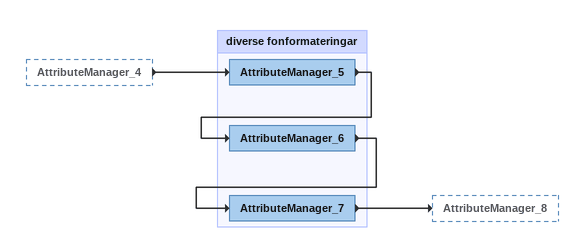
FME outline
AttributeManager_4 [outside]
    -> AttributeManager_5

Bookmark: diverse fonformateringar
AttributeManager_5
    -> AttributeManager_6
AttributeManager_6
    -> AttributeManager_7
AttributeManager_7
    -> AttributeManager_8
